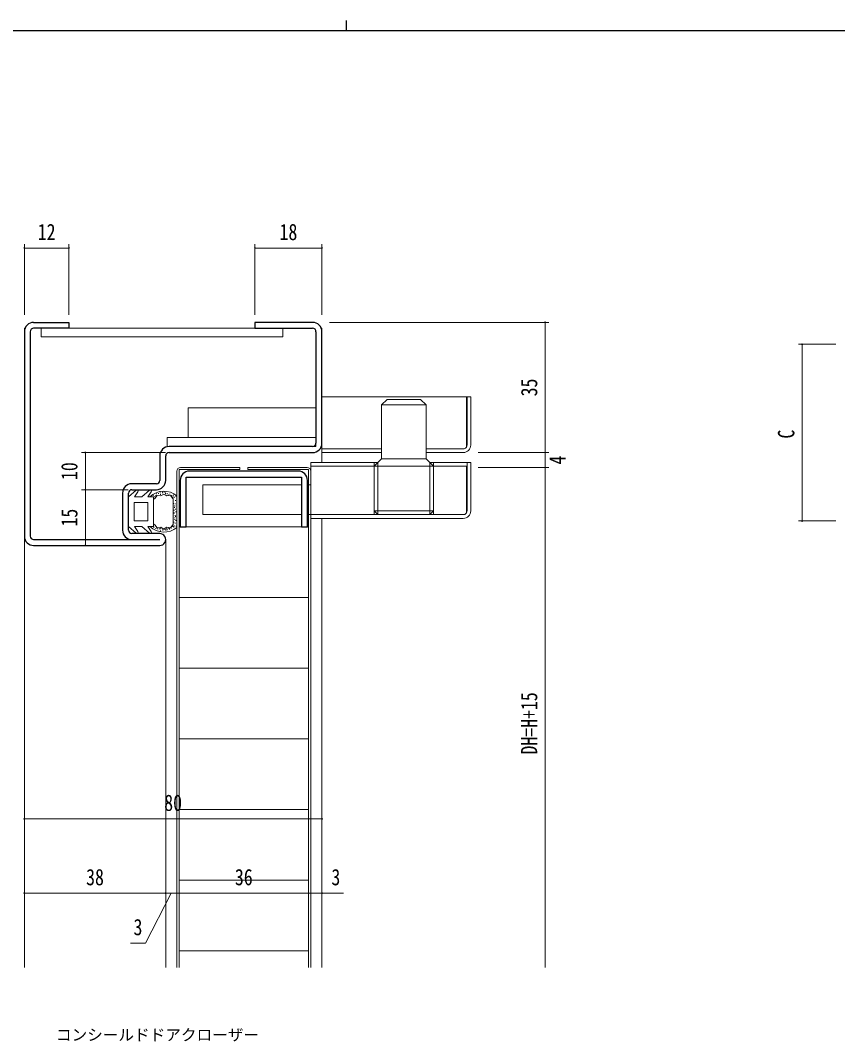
# Model space of a CAD drawing. Units: millimetres, scale not verified. Extents: x -397 to 397, y -282 to 282.
# Drawn here: x -96.5 to 123.2, y 7.5 to 282.1 of the extents above; entities that cross this region are included whole.
import ezdxf
from ezdxf.enums import TextEntityAlignment as Align

# ---------------------------------------------------------------- set-up
doc = ezdxf.new("R2010")
doc.units = ezdxf.units.MM
doc.header["$LTSCALE"] = 2
for name, color, linetype in [('0-1_USER1', 3, 'Continuous'), ('0-2_YKK_11', 7, 'Continuous'), ('0-7_YKK_ZWAK', 7, 'Continuous')]:
    doc.layers.add(name, color=color, linetype=linetype)
for name, color, linetype, lineweight in [('0-3_YKK_12', 2, 'Continuous', 18), ('0-4_YKK_13', 4, 'Continuous', 18), ('0-6_YKK_D', 6, 'Continuous', 18)]:
    doc.layers.add(name, color=color, linetype=linetype, lineweight=lineweight)
doc.styles.add('ＭＳ ゴシック', font='')
doc.styles.get('ＭＳ ゴシック').set_extended_font_data('MS Gothic')

msp = doc.modelspace()

# ---------------------------------------------------------------- linework, layer by layer
at = {"layer": '0-2_YKK_11'}
for p, q in [((-92.929, 200.897), (-83.429, 200.897)), ((-83.429, 200.897), (-83.429, 199.297)), ((-33.429, 200.897), (-33.429, 199.297)), ((-17.929, 200.897), (-33.429, 200.897)), ((-95.429, 198.397), (-95.429, 143.397)), ((-93.829, 198.397), (-93.829, 143.397)), ((-83.429, 199.297), (-92.929, 199.297)), ((-33.429, 199.297), (-17.929, 199.297)), ((-17.029, 198.397), (-17.029, 168.397)), ((-15.429, 168.397), (-15.429, 198.397)), ((-59.029, 164.997), (-59.029, 158.397)), ((-57.429, 158.397), (-57.429, 164.997)), ((-17.929, 167.497), (-56.529, 167.497)), ((-56.529, 165.897), (-17.929, 165.897)), ((-51.929, 145.898), (-51.929, 159.298)), ((-51.929, 159.298), (-20.929, 159.298)), ((-21.829, 160.898), (-51.029, 160.898)), ((-20.929, 159.298), (-20.929, 145.898)), ((-59.929, 157.497), (-66.529, 157.497)), ((-53.529, 158.398), (-53.529, 145.898)), ((-19.329, 145.898), (-19.329, 158.398)), ((-69.029, 154.997), (-69.029, 144.997)), ((-67.429, 144.997), (-67.429, 154.997)), ((-66.529, 155.897), (-59.929, 155.897)), ((-53.529, 145.898), (-51.929, 145.898)), ((-20.929, 145.898), (-19.329, 145.898)), ((-59.029, 144.097), (-66.529, 144.097)), ((-92.929, 142.497), (-59.029, 142.497)), ((-92.929, 140.897), (-59.029, 140.897))]:
    msp.add_line(p, q, dxfattribs=at)
for centre, radius, start, end in [((-92.929, 198.397), 2.5, 90.00001, 179.99999), ((-17.929, 198.397), 2.5, 0.00001, 89.99999), ((-92.929, 198.397), 0.9, 90.00001, 179.99999), ((-17.929, 198.397), 0.9, 0.00001, 89.99999), ((-17.929, 168.397), 0.9, 270.00001, 359.99999), ((-17.929, 168.397), 2.5, 270.00001, 359.99999), ((-56.529, 164.997), 2.5, 90.00001, 179.99999), ((-56.529, 164.997), 0.9, 90.00001, 179.99999), ((-51.029, 158.398), 2.5, 90.00001, 179.99999), ((-21.829, 158.398), 2.5, 0.00001, 89.99999), ((-66.529, 154.997), 2.5, 90.00001, 179.99999), ((-59.929, 158.397), 0.9, 270.00001, 359.99999), ((-59.929, 158.397), 2.5, 270.00001, 359.99999), ((-66.529, 154.997), 0.9, 90.00001, 179.99999), ((-92.929, 143.397), 2.5, 180.00001, 269.99999), ((-92.929, 143.397), 0.9, 180.00001, 269.99999), ((-66.529, 144.997), 2.5, 180.00001, 269.99999), ((-66.529, 144.997), 0.9, 180.00001, 269.99999), ((-59.029, 142.497), 1.6, 269.99999, 90.00001)]:
    msp.add_arc(centre, radius, start, end, dxfattribs=at)
at = {"layer": '0-3_YKK_12'}
for p, q in [((-95.429, 199.297), (-95.429, 27.397)), ((-95.262, 199.297), (-95.429, 199.297)), ((-17.929, 199.297), (-92.929, 199.297)), ((-15.429, 199.297), (-15.597, 199.297)), ((-15.429, 199.297), (-15.429, 180.898)), ((-15.429, 165.898), (-15.429, 163.198)), ((-15.429, 148.198), (-15.429, 27.397)), ((-57.429, 142.497), (-57.429, 27.397))]:
    msp.add_line(p, q, dxfattribs=at)
at = {"layer": '0-4_YKK_13'}
for p, q in [((-90.929, 199.297), (-25.929, 199.297)), ((-90.929, 196.997), (-90.929, 199.297)), ((-25.929, 199.297), (-25.929, 196.997)), ((-25.929, 196.997), (-90.929, 196.997)), ((-15.429, 180.898), (24.571, 180.898)), ((-15.429, 180.898), (-15.429, 177.898)), ((2.071, 180.198), (0.571, 178.698)), ((0.571, 178.698), (0.571, 164.198)), ((0.571, 178.698), (12.571, 178.698)), ((2.071, 180.198), (11.071, 180.198)), ((11.071, 180.198), (12.571, 178.698)), ((12.571, 178.698), (12.571, 164.198)), ((23.471, 180.898), (23.471, 167.462)), ((23.571, 180.898), (23.571, 167.898)), ((24.571, 180.898), (24.571, 167.898)), ((-51.429, 177.898), (-51.429, 169.898)), ((-51.429, 177.898), (-17.029, 177.898)), ((-17.029, 169.897), (-57.029, 169.897)), ((-57.029, 169.897), (-57.029, 167.497)), ((-51.429, 169.898), (-17.029, 169.898)), ((-17.029, 167.497), (-17.029, 169.897)), ((-15.429, 169.898), (-15.429, 169.898)), ((-15.429, 169.898), (-15.429, 165.898)), ((-57.029, 167.497), (-17.029, 167.497)), ((-15.429, 166.898), (0.571, 166.898)), ((-15.429, 165.898), (0.571, 165.898)), ((12.571, 166.898), (22.571, 166.898)), ((12.571, 165.898), (22.571, 165.898)), ((-18.429, 163.198), (-18.429, 157.198)), ((-18.429, 163.198), (-0.429, 163.198)), ((-1.429, 162.198), (0.571, 164.198)), ((-1.429, 162.198), (-1.429, 163.198)), ((-1.429, 162.198), (-1.429, 150.198)), ((-0.429, 163.198), (-0.429, 149.198)), ((0.571, 164.198), (12.571, 164.198)), ((14.571, 162.198), (12.571, 164.198)), ((13.571, 163.198), (24.571, 163.198)), ((13.571, 163.198), (13.571, 149.198)), ((14.571, 162.198), (14.571, 163.198)), ((14.571, 162.198), (14.571, 150.198)), ((23.571, 163.198), (23.571, 150.198)), ((24.571, 163.198), (24.571, 150.198)), ((-54.429, 27.397), (-54.429, 160.897)), ((-53.429, 161.897), (-37.529, 161.897)), ((-19.429, 161.897), (-35.329, 161.897)), ((-18.429, 27.397), (-18.429, 160.897)), ((-47.429, 157.198), (-47.429, 149.198)), ((-47.429, 157.198), (-20.929, 157.198)), ((-19.329, 157.198), (-18.429, 157.198)), ((-67.429, 153.997), (-65.351, 155.742)), ((-67.429, 153.997), (-67.429, 145.997)), ((-65.81, 153.997), (-64.908, 155.345)), ((-65.81, 153.997), (-63.829, 153.997)), ((-63.829, 153.997), (-61.751, 155.742)), ((-62.21, 153.997), (-61.308, 155.345)), ((-62.21, 153.997), (-60.729, 153.997)), ((-60.769, 154.278), (-60.769, 154.478)), ((-60.729, 153.997), (-60.729, 149.997)), ((-60.394, 153.926), (-60.394, 154.126)), ((-60.065, 154.22), (-60.065, 154.42)), ((-59.889, 154.701), (-59.889, 154.901)), ((-59.326, 154.759), (-59.326, 154.959)), ((-58.912, 155.117), (-58.912, 155.317)), ((-58.805, 154.556), (-58.805, 154.756)), ((-58.304, 154.962), (-58.304, 155.162)), ((-58.161, 155.164), (-58.161, 155.364)), ((-57.624, 155.129), (-57.624, 155.329)), ((-57.481, 154.83), (-57.481, 155.03)), ((-57.063, 154.806), (-57.063, 155.006)), ((-56.729, 154.389), (-56.729, 154.589)), ((-56.348, 154.604), (-56.348, 154.804)), ((-55.811, 154.198), (-55.811, 154.398)), ((-55.572, 153.793), (-55.572, 153.993)), ((-55.334, 154.329), (-55.334, 154.529)), ((-55.226, 153.912), (-55.226, 154.112)), ((-55.124, 153.725), (-55.124, 153.925)), ((-54.725, 154.031), (-54.725, 154.231)), ((-54.463, 153.602), (-54.463, 153.802)), ((-54.429, 154.24), (-54.429, 145.755)), ((-62.229, 147.497), (-62.229, 152.497)), ((-55.429, 146.478), (-55.429, 153.517)), ((-55.302, 152.081), (-55.302, 152.281)), ((-55.106, 150.991), (-55.106, 151.191)), ((-54.963, 151.42), (-54.963, 151.62)), ((-54.909, 152.009), (-54.909, 152.209)), ((-54.838, 152.921), (-54.838, 153.121)), ((-60.729, 145.997), (-60.729, 149.997)), ((-55.159, 150.312), (-55.159, 150.512)), ((-55.159, 149.525), (-55.159, 149.725)), ((-55.016, 148.238), (-55.016, 148.438)), ((-54.927, 148.864), (-54.927, 149.064)), ((-54.82, 150.597), (-54.82, 150.797)), ((-54.784, 148.596), (-54.784, 148.796)), ((-54.748, 149.865), (-54.748, 150.065)), ((-47.429, 149.198), (-20.929, 149.198)), ((-19.329, 149.198), (22.571, 149.198)), ((-18.429, 149.198), (-18.429, 148.198)), ((-1.429, 150.198), (14.571, 150.198)), ((-0.429, 149.198), (-1.429, 150.198)), ((-1.429, 150.198), (-1.429, 149.198)), ((14.571, 150.198), (13.571, 149.198)), ((14.571, 150.198), (14.571, 149.198)), ((-67.429, 145.997), (-65.351, 144.253)), ((-65.929, 147.497), (-62.229, 147.497)), ((-65.81, 145.997), (-64.908, 144.65)), ((-65.81, 145.997), (-63.829, 145.997)), ((-63.829, 145.997), (-61.751, 144.253)), ((-62.21, 145.997), (-61.308, 144.65)), ((-62.21, 145.997), (-60.729, 145.997)), ((-60.663, 145.68), (-60.663, 145.88)), ((-60.042, 145.352), (-60.042, 145.552)), ((-58.733, 145.478), (-58.733, 145.678)), ((-56.658, 145.454), (-56.658, 145.654)), ((-56.419, 145.49), (-56.419, 145.69)), ((-55.954, 145.431), (-55.954, 145.631)), ((-55.513, 145.955), (-55.513, 146.155)), ((-55.215, 145.765), (-55.215, 145.965)), ((-55.213, 147.077), (-55.213, 147.277)), ((-55.131, 146.11), (-55.131, 146.31)), ((-54.999, 147.791), (-54.999, 147.991)), ((-54.927, 146.791), (-54.927, 146.991)), ((-54.73, 147.523), (-54.73, 147.723)), ((-54.582, 146.015), (-54.582, 146.215)), ((-19.029, 145.898), (-53.829, 145.898)), ((-18.429, 148.198), (22.571, 148.198)), ((-59.655, 145.293), (-59.655, 145.493)), ((-59.232, 145.246), (-59.232, 145.446)), ((-58.9, 145.252), (-58.9, 145.452)), ((-58.817, 144.715), (-58.817, 144.915)), ((-58.209, 145.085), (-58.209, 145.285)), ((-58.185, 144.906), (-58.185, 145.106)), ((-57.612, 145.12), (-57.612, 145.32)), ((-57.421, 144.918), (-57.421, 145.118)), ((-57.159, 145.323), (-57.159, 145.523)), ((-57.028, 145.049), (-57.028, 145.249)), ((-56.431, 145.216), (-56.431, 145.416)), ((-19.029, 126.898), (-53.829, 126.898)), ((-19.029, 107.898), (-53.829, 107.898)), ((-19.029, 88.898), (-53.829, 88.898)), ((-19.029, 69.898), (-53.829, 69.898)), ((-19.029, 50.898), (-53.829, 50.898)), ((-19.029, 31.898), (-53.829, 31.898))]:
    msp.add_line(p, q, dxfattribs=at)
for points in [[(-18.429, 162.198), (23.471, 162.198), (23.471, 149.762)], [(-37.529, 161.897), (-37.529, 161.297), (-53.829, 161.297), (-53.829, 27.397)], [(-35.329, 161.897), (-35.329, 161.297), (-19.029, 161.297), (-19.029, 27.397)], [(-60.318, 153.573), (-59.728, 154.34), (-58.768, 154.215), (-57.929, 154.697), (-57.533, 154.477), (-57.09, 154.215), (-56.131, 154.34), (-55.54, 153.573)], [(-65.929, 147.497), (-65.929, 152.497), (-62.229, 152.497)], [(-55.54, 146.422), (-56.131, 145.655), (-57.09, 145.78), (-57.533, 145.518), (-57.929, 145.297), (-58.768, 145.78), (-59.728, 145.655), (-60.318, 146.422)]]:
    msp.add_lwpolyline(points, dxfattribs=at)
for centre, radius, start, end in [((22.571, 167.898), 2, 269.99998, 0.00002), ((22.571, 167.898), 1, 269.99998, 0.00002), ((-53.429, 160.897), 1, 90, 180), ((-19.429, 160.897), 1, 0, 90), ((-65.158, 155.512), 0.3, 326.21114, 130.00244), ((-61.558, 155.512), 0.3, 326.21114, 130.00244), ((-57.929, 149.997), 5.5, 50.48037, 133.34176), ((-57.929, 149.997), 4.3, 123.7501, 130.62949), ((22.571, 150.198), 1, 269.99998, 0.00002), ((22.571, 150.198), 2, 269.99998, 0.00002), ((-57.929, 149.997), 5.5, 226.65825, 309.51964), ((-57.929, 149.997), 4.3, 229.37072, 236.2501), ((-65.158, 144.483), 0.3, 229.99756, 33.78886), ((-61.558, 144.483), 0.3, 229.99756, 33.78886)]:
    msp.add_arc(centre, radius, start, end, dxfattribs=at)
at = {"layer": '0-6_YKK_D'}
for p, q in [((-95.429, 202.897), (-95.429, 221.897)), ((-95.429, 220.897), (-83.429, 220.897)), ((-83.429, 202.897), (-83.429, 221.897)), ((-33.429, 202.897), (-33.429, 221.897)), ((-33.429, 220.897), (-15.429, 220.897)), ((-15.429, 202.897), (-15.429, 221.897)), ((-13.429, 200.897), (45.571, 200.897)), ((44.571, 165.897), (44.571, 200.897)), ((122.68, 194.993), (112.68, 194.993)), ((113.68, 194.993), (113.68, 147.493)), ((-57.529, 165.897), (-80.029, 165.897)), ((-79.029, 165.897), (-79.029, 155.897)), ((26.571, 165.897), (45.571, 165.897)), ((26.571, 165.897), (45.571, 165.897)), ((44.571, 161.897), (44.571, 165.897)), ((26.571, 161.897), (45.571, 161.897)), ((26.571, 161.897), (45.571, 161.897)), ((44.571, 161.897), (44.571, 27.397)), ((-67.529, 155.897), (-80.029, 155.897)), ((-67.529, 155.897), (-80.029, 155.897)), ((-79.029, 155.897), (-79.029, 140.897)), ((122.68, 147.493), (112.68, 147.493)), ((-60.029, 140.897), (-80.029, 140.897)), ((-95.429, 29.397), (-95.429, 68.397)), ((-15.429, 67.397), (-95.429, 67.397)), ((-15.429, 29.397), (-15.429, 68.397)), ((-95.429, 29.397), (-95.429, 48.397)), ((-57.429, 47.397), (-95.429, 47.397)), ((-55.929, 47.397), (-62.838, 33.959)), ((-57.429, 29.397), (-57.429, 48.397)), ((-57.429, 29.397), (-57.429, 48.397)), ((-54.429, 47.397), (-57.429, 47.397)), ((-54.429, 29.397), (-54.429, 48.397)), ((-54.429, 29.397), (-54.429, 48.397)), ((-54.429, 47.397), (-18.429, 47.397)), ((-18.429, 29.397), (-18.429, 48.397)), ((-18.429, 29.397), (-18.429, 48.397)), ((-18.429, 47.397), (-15.429, 47.397)), ((-15.429, 29.397), (-15.429, 48.397)), ((-15.429, 47.397), (-9.644, 47.397)), ((-62.838, 33.959), (-66.923, 33.959))]:
    msp.add_line(p, q, dxfattribs=at)
for centre, start, end in [((-95.429, 220.897), 0, 180), ((-95.429, 220.897), 180, 0), ((-83.429, 220.897), 0, 180), ((-83.429, 220.897), 180, 0), ((-33.429, 220.897), 0, 180), ((-33.429, 220.897), 180, 0), ((-15.429, 220.897), 0, 180), ((-15.429, 220.897), 180, 0), ((44.571, 200.897), 90, 270), ((44.571, 200.897), 270, 90), ((113.68, 194.993), 90, 270), ((113.68, 194.993), 270, 90), ((-79.029, 165.897), 90, 270), ((-79.029, 165.897), 270, 90), ((44.571, 165.897), 90, 270), ((44.571, 165.897), 90, 270), ((44.571, 165.897), 270, 90), ((44.571, 165.897), 270, 90), ((44.571, 161.897), 90, 270), ((44.571, 161.897), 90, 270), ((44.571, 161.897), 270, 90), ((44.571, 161.897), 270, 90), ((-79.029, 155.897), 90, 270), ((-79.029, 155.897), 90, 270), ((-79.029, 155.897), 270, 90), ((-79.029, 155.897), 270, 90), ((113.68, 147.493), 90, 270), ((113.68, 147.493), 270, 90), ((-79.029, 140.897), 90, 270), ((-79.029, 140.897), 270, 90), ((-95.429, 67.397), 0, 180), ((-95.429, 67.397), 180, 0), ((-15.429, 67.397), 0, 180), ((-15.429, 67.397), 180, 0), ((-95.429, 47.397), 0, 180), ((-95.429, 47.397), 180, 0), ((-57.429, 47.397), 0, 180), ((-57.429, 47.397), 0, 180), ((-57.429, 47.397), 180, 0), ((-57.429, 47.397), 180, 0), ((-54.429, 47.397), 0, 180), ((-54.429, 47.397), 0, 180), ((-54.429, 47.397), 180, 0), ((-54.429, 47.397), 180, 0), ((-18.429, 47.397), 0, 180), ((-18.429, 47.397), 0, 180), ((-18.429, 47.397), 180, 0), ((-18.429, 47.397), 180, 0), ((-15.429, 47.397), 0, 180), ((-15.429, 47.397), 180, 0)]:
    msp.add_arc(centre, 0.106, start, end, dxfattribs=at)
at = {"layer": '0-7_YKK_ZWAK'}
for p, q in [((-8.886, 282.1), (-8.886, 279.3)), ((376.1, 279.3), (-393.9, 279.3))]:
    msp.add_line(p, q, dxfattribs=at)

# ---------------------------------------------------------------- texts
at = {"layer": '0-1_USER1', "style": 'ＭＳ ゴシック'}
msp.add_text('コンシールドドアクローザー ', height=3.079, dxfattribs=at).set_placement((-86.934, 6.83), align=Align.BOTTOM_LEFT)
at = {"layer": '0-6_YKK_D', "style": 'ＭＳ ゴシック', "width": 0.8}
for s, p in [('12', (-91.829, 221.697)), ('18', (-26.829, 221.697)), ('80', (-57.829, 68.197)), ('38', (-78.829, 48.197)), ('36', (-38.829, 48.197)), ('3', (-12.887, 48.197)), ('3', (-66.081, 34.759))]:
    msp.add_text(s, height=4.399, dxfattribs=at).set_placement(p, align=Align.BOTTOM_LEFT)
for s, p in [('35', (43.771, 180.997)), ('C', (112.88, 169.65)), ('4', (51.371, 162.66)), ('10', (-79.829, 158.497)), ('15', (-79.829, 145.997)), ('DH=H+15', (43.771, 84.672))]:
    msp.add_text(s, height=4.399, rotation=90, dxfattribs=at).set_placement(p, align=Align.BOTTOM_LEFT)

doc.saveas('drawing.dxf')
